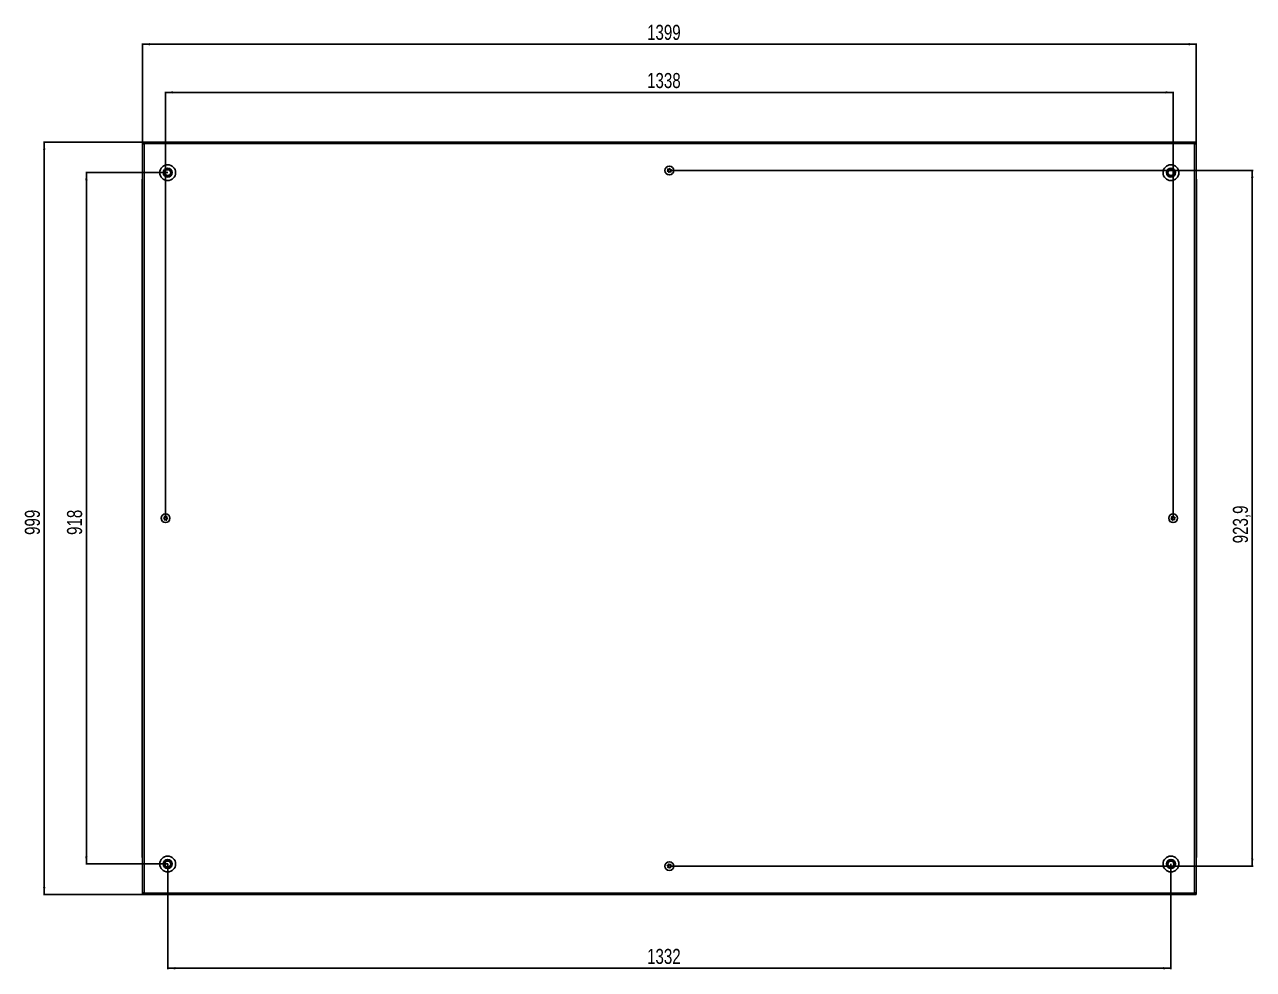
# Model space of a CAD drawing. Header units: millimetres. Extents: x 1219 to 5897, y -844 to 1914.
# Drawn here: x 1219 to 2850, y 577 to 1832 of the extents above; entities that cross this region are included whole.
import ezdxf

# ---------------------------------------------------------------- set-up
doc = ezdxf.new("R2010")
doc.units = ezdxf.units.MM
doc.layers.add('FORMAT', color=7, linetype='Continuous')
doc.styles.add('SLDTEXTSTYLE0', font='TXT', dxfattribs={"width": 0.75})
doc.dimstyles.new('SLDDIMSTYLE0', dxfattribs={"dimtxt": 20, "dimasz": 10, "dimexe": 0, "dimexo": 0.0625, "dimgap": 5, "dimtad": 2, "dimdec": 1, "dimrnd": 1e-09, "dimzin": 12, "dimdsep": 46, "dimtxsty": 'SLDTEXTSTYLE0', "dimsah": 1, "dimcen": 0.09, "dimadec": 0, "dimazin": 3, "dimtfac": 1, "dimtofl": 0, "dimtmove": 0, "dimatfit": 3, "dimfxl": 0, "dimfrac": 2, "dimtolj": 1, "dimtzin": 12, "dimarcsym": 0})

# ---------------------------------------------------------------- blocks, each defined once
blk = doc.blocks.new('_D')
at = {"layer": 'FORMAT'}
for p, q in [((1375.1, 1675.8), (1243.7, 1675.8)), ((1244.7, 676.8), (1244.7, 1675.8)), ((1375.1, 676.8), (1243.7, 676.8))]:
    blk.add_line(p, q, dxfattribs=at)
for points in [[(1244.7, 1675.8), (1243.1, 1665.8), (1246.2, 1665.8)], [(1244.7, 676.8), (1246.2, 686.8), (1243.1, 686.8)]]:
    blk.add_solid(points, dxfattribs=at)
at = {"layer": 'FORMAT', "insert": (1218.9, 1154.2), "char_height": 20, "attachment_point": 1, "rotation": 90, "style": 'SLDTEXTSTYLE0'}
blk.add_mtext('999', dxfattribs=at)
blk = doc.blocks.new('_D_1')
at = {"layer": 'FORMAT'}
for p, q in [((1375.2, 1675.8), (1375.2, 1806.8)), ((2774.2, 1805.8), (1375.2, 1805.8)), ((2774.2, 1675.8), (2774.2, 1806.8))]:
    blk.add_line(p, q, dxfattribs=at)
for points in [[(1375.2, 1805.8), (1385.2, 1804.3), (1385.2, 1807.4)], [(2774.2, 1805.8), (2764.2, 1807.4), (2764.2, 1804.3)]]:
    blk.add_solid(points, dxfattribs=at)
at = {"layer": 'FORMAT', "insert": (2045.1, 1831.6), "char_height": 20, "attachment_point": 1, "style": 'SLDTEXTSTYLE0'}
blk.add_mtext('1399', dxfattribs=at)
blk = doc.blocks.new('_D_2')
at = {"layer": 'FORMAT'}
for p, q in [((1408.7, 717.3), (1408.7, 577.8)), ((2740.7, 717.3), (2740.7, 577.8)), ((1408.7, 578.8), (2740.7, 578.8))]:
    blk.add_line(p, q, dxfattribs=at)
for points in [[(1408.7, 578.8), (1418.7, 577.3), (1418.7, 580.4)], [(2740.7, 578.8), (2730.7, 580.4), (2730.7, 577.3)]]:
    blk.add_solid(points, dxfattribs=at)
at = {"layer": 'FORMAT', "insert": (2045.1, 604.6), "char_height": 20, "attachment_point": 1, "style": 'SLDTEXTSTYLE0'}
blk.add_mtext('1332', dxfattribs=at)
blk = doc.blocks.new('_D_3')
at = {"layer": 'FORMAT'}
for p, q in [((1405.7, 1176.3), (1405.7, 1742.8)), ((1405.7, 1741.8), (2743.7, 1741.8)), ((2743.7, 1176.3), (2743.7, 1742.8))]:
    blk.add_line(p, q, dxfattribs=at)
for points in [[(1405.7, 1741.8), (1415.7, 1740.3), (1415.7, 1743.4)], [(2743.7, 1741.8), (2733.7, 1743.4), (2733.7, 1740.3)]]:
    blk.add_solid(points, dxfattribs=at)
at = {"layer": 'FORMAT', "insert": (2045.1, 1767.6), "char_height": 20, "attachment_point": 1, "style": 'SLDTEXTSTYLE0'}
blk.add_mtext('1338', dxfattribs=at)
blk = doc.blocks.new('_D_4')
at = {"layer": 'FORMAT'}
for p, q in [((2074.7, 1638.3), (2849.7, 1638.3)), ((2848.7, 1638.3), (2848.7, 714.5)), ((2074.7, 714.5), (2849.7, 714.5))]:
    blk.add_line(p, q, dxfattribs=at)
for points in [[(2848.7, 1638.3), (2847.1, 1628.3), (2850.2, 1628.3)], [(2848.7, 714.5), (2850.2, 724.5), (2847.1, 724.5)]]:
    blk.add_solid(points, dxfattribs=at)
at = {"layer": 'FORMAT', "insert": (2822.9, 1143.1), "char_height": 20, "attachment_point": 1, "rotation": 90, "style": 'SLDTEXTSTYLE0'}
blk.add_mtext('923,9', dxfattribs=at)
blk = doc.blocks.new('_D_5')
at = {"layer": 'FORMAT'}
for p, q in [((1408.6, 1635.3), (1299.7, 1635.3)), ((1300.7, 1635.3), (1300.7, 717.3)), ((1408.6, 717.3), (1299.7, 717.3))]:
    blk.add_line(p, q, dxfattribs=at)
for points in [[(1300.7, 1635.3), (1299.1, 1625.3), (1302.2, 1625.3)], [(1300.7, 717.3), (1302.2, 727.3), (1299.1, 727.3)]]:
    blk.add_solid(points, dxfattribs=at)
at = {"layer": 'FORMAT', "insert": (1274.9, 1154.2), "char_height": 20, "attachment_point": 1, "rotation": 90, "style": 'SLDTEXTSTYLE0'}
blk.add_mtext('918', dxfattribs=at)

msp = doc.modelspace()

# ---------------------------------------------------------------- linework, layer by layer
at = {"color": 7, "linetype": 'Continuous', "lineweight": 25}
for p, q in [((1377.26, 1675.82), (1375.16, 1675.82)), ((1375.16, 1674.32), (1375.16, 1675.82)), ((1375.16, 1674.32), (1377.26, 1674.32)), ((1375.16, 1674.32), (1375.16, 1673.72)), ((1375.16, 1673.72), (1375.16, 678.92)), ((1375.16, 1673.72), (1377.26, 1673.72)), ((1377.26, 1675.82), (1377.26, 1673.72)), ((2772.06, 1675.82), (1377.26, 1675.82)), ((2772.06, 1673.72), (2772.06, 1675.82)), ((2774.16, 1675.82), (2772.06, 1675.82)), ((2772.06, 1674.32), (2774.16, 1674.32)), ((2772.06, 1673.72), (2774.16, 1673.72)), ((2774.16, 1674.32), (2774.16, 1675.82)), ((2774.16, 1673.72), (2774.16, 1674.32)), ((2774.16, 678.92), (2774.16, 1673.72)), ((1374.66, 1625.82), (1374.66, 1619.32)), ((1374.66, 1619.32), (1374.66, 1625.82)), ((1374.66, 1619.32), (1374.66, 1619.32)), ((1375.16, 1619.32), (1374.66, 1619.32)), ((1374.81, 1619.32), (1374.81, 733.32)), ((2774.16, 1627.15), (2774.16, 1627.15)), ((2774.16, 1619.32), (2774.66, 1619.32)), ((2774.51, 733.32), (2774.51, 1619.32)), ((2774.66, 1625.82), (2774.66, 1619.32)), ((2774.66, 1619.32), (2774.66, 1625.82)), ((2774.66, 1619.32), (2774.66, 1619.32)), ((2774.66, 1619.32), (2774.66, 1619.32)), ((1374.66, 733.32), (1374.66, 733.32)), ((1374.66, 726.82), (1374.66, 733.32)), ((1374.66, 733.32), (1374.66, 733.32)), ((1374.66, 733.32), (1374.66, 726.82)), ((1375.16, 733.32), (1374.66, 733.32)), ((1375.16, 725.5), (1375.16, 725.5)), ((2774.16, 733.32), (2774.66, 733.32)), ((2774.66, 733.32), (2774.66, 733.32)), ((2774.66, 726.82), (2774.66, 733.32)), ((2774.66, 733.32), (2774.66, 726.82)), ((1377.26, 678.92), (1375.16, 678.92)), ((1375.16, 678.92), (1375.16, 678.32)), ((1375.16, 678.32), (1375.16, 676.82)), ((1377.26, 678.32), (1375.16, 678.32)), ((1375.16, 676.82), (1377.26, 676.82)), ((1377.26, 678.92), (1377.26, 676.82)), ((1377.26, 676.82), (2772.06, 676.82)), ((2772.06, 676.82), (2772.06, 678.92)), ((2774.16, 678.92), (2772.06, 678.92)), ((2774.16, 678.32), (2772.06, 678.32)), ((2772.06, 676.82), (2774.16, 676.82)), ((2774.16, 678.32), (2774.16, 678.92)), ((2774.16, 678.32), (2774.16, 676.82))]:
    msp.add_line(p, q, dxfattribs=at)
at = {"color": 8, "linetype": 'Continuous', "lineweight": 18}
for p, q in [((1377.26, 1673.72), (1377.26, 678.92)), ((2772.06, 1673.72), (1377.26, 1673.72)), ((2772.06, 678.92), (2772.06, 1673.72)), ((1375.16, 1625.82), (1374.66, 1625.82)), ((2774.16, 1625.82), (2774.66, 1625.82)), ((1375.16, 726.82), (1374.66, 726.82)), ((2774.16, 726.82), (2774.66, 726.82)), ((1377.26, 678.92), (2772.06, 678.92))]:
    msp.add_line(p, q, dxfattribs=at)
at = {"color": 7, "linetype": 'Continuous', "lineweight": 25}
for centre, radius in [((1408.66, 1635.32), 10.5), ((1408.66, 1635.32), 6), ((1408.66, 1635.32), 3.9), ((2074.66, 1638.17), 5.79), ((2074.66, 1638.17), 1.85), ((2740.66, 1635.32), 10.5), ((2740.66, 1635.32), 6), ((2740.66, 1635.32), 3.9), ((1405.81, 1176.32), 5.79), ((1405.81, 1176.32), 1.85), ((2743.51, 1176.32), 5.79), ((2743.51, 1176.32), 1.85), ((1408.66, 717.32), 10.5), ((1408.66, 717.32), 6), ((1408.66, 717.32), 3.9), ((2074.66, 714.47), 5.79), ((2740.66, 717.32), 10.5), ((2740.66, 717.32), 6), ((2740.66, 717.32), 3.9), ((2074.66, 714.47), 1.85)]:
    msp.add_circle(centre, radius, dxfattribs=at)
for centre, radius, start, end in [((1408.66, 1635.32), 4.62, 120, 180), ((1408.66, 1635.32), 4.62, 180, 240), ((1408.66, 1635.32), 4.62, 60, 120), ((1408.66, 1635.32), 4.62, 360, 60), ((1408.66, 1635.32), 4.62, 300, 360), ((2740.66, 1635.32), 4.62, 120, 180), ((2740.66, 1635.32), 4.62, 180, 240), ((2740.66, 1635.32), 4.62, 60, 120), ((2740.66, 1635.32), 4.62, 360, 60), ((2740.66, 1635.32), 4.62, 300, 360), ((1376.66, 1625.82), 2, 138.57492, 180), ((1376.66, 1625.82), 2, 138.59038, 180), ((1408.66, 1635.32), 4.62, 240, 300), ((2740.66, 1635.32), 4.62, 240, 300), ((2772.66, 1625.82), 2, 33.78451, 41.40962), ((2772.66, 1625.82), 2, 0, 41.40962), ((2772.66, 1625.82), 2, 360, 19.56674), ((1376.66, 726.82), 2, 180, 221.40962), ((1376.66, 726.82), 2, 180, 221.39416), ((1408.66, 717.32), 4.62, 120, 180), ((1408.66, 717.32), 4.62, 60, 120), ((1408.66, 717.32), 4.62, 360, 60), ((2740.66, 717.32), 4.62, 120, 180), ((2740.66, 717.32), 4.62, 60, 120), ((2740.66, 717.32), 4.62, 360, 60), ((2772.66, 726.82), 2, 318.57492, 360), ((2772.66, 726.82), 2, 318.59038, 0), ((1408.66, 717.32), 4.62, 180, 240), ((1408.66, 717.32), 4.62, 240, 300), ((1408.66, 717.32), 4.62, 300, 360), ((2740.66, 717.32), 4.62, 180, 240), ((2740.66, 717.32), 4.62, 240, 300), ((2740.66, 717.32), 4.62, 300, 360)]:
    msp.add_arc(centre, radius, start, end, dxfattribs=at)
for points, knots in [([(1404.04, 1635.32), (1404.37, 1635.9), (1404.93, 1636.88), (1405.76, 1638.3), (1406.17, 1639.01), (1406.35, 1639.32)], [0, 0, 0, 0, 0.4391308, 0.7513783, 1, 1, 1, 1]), ([(1406.35, 1631.32), (1406.02, 1631.9), (1405.45, 1632.88), (1404.63, 1634.3), (1404.22, 1635.01), (1404.04, 1635.32)], [0, 0, 0, 0, 0.4391308, 0.7513783, 1, 1, 1, 1]), ([(1406.35, 1639.32), (1406.55, 1639.32), (1407.25, 1639.32), (1408.56, 1639.32), (1409.95, 1639.32), (1410.7, 1639.32), (1410.97, 1639.32)], [0, 0, 0, 0, 0.1393293, 0.4852696, 0.8163565, 1, 1, 1, 1]), ([(1410.97, 1639.32), (1411.3, 1638.75), (1411.86, 1637.77), (1412.69, 1636.35), (1413.09, 1635.64), (1413.28, 1635.32)], [0, 0, 0, 0, 0.4391308, 0.7513783, 1, 1, 1, 1]), ([(1413.28, 1635.32), (1412.95, 1634.75), (1412.38, 1633.77), (1411.56, 1632.35), (1411.15, 1631.64), (1410.97, 1631.32)], [0, 0, 0, 0, 0.4391308, 0.7513783, 1, 1, 1, 1]), ([(2072.57, 1640.04), (2072.56, 1640.03), (2072.55, 1640), (2072.54, 1639.95), (2072.57, 1639.8), (2072.71, 1639.44), (2072.9, 1638.94), (2072.79, 1638.31), (2072.48, 1637.91), (2072.2, 1637.63), (2072.04, 1637.45), (2072, 1637.36), (2071.99, 1637.32), (2072, 1637.29), (2072.02, 1637.26), (2072.08, 1637.22), (2072.33, 1637.15), (2072.81, 1637.09), (2073.47, 1636.85), (2073.79, 1636.21), (2073.9, 1635.75), (2074, 1635.5), (2074.05, 1635.45), (2074.08, 1635.43), (2074.11, 1635.43), (2074.14, 1635.44), (2074.18, 1635.46), (2074.24, 1635.51), (2074.4, 1635.68), (2074.64, 1635.98), (2075, 1636.34), (2075.61, 1636.51), (2076.14, 1636.38), (2076.52, 1636.28), (2076.67, 1636.27), (2076.72, 1636.29), (2076.75, 1636.31), (2076.77, 1636.34), (2076.77, 1636.4), (2076.74, 1636.54), (2076.61, 1636.9), (2076.42, 1637.41), (2076.52, 1638.04), (2076.84, 1638.44), (2077.11, 1638.72), (2077.27, 1638.9), (2077.31, 1638.98), (2077.32, 1639.03), (2077.31, 1639.06), (2077.3, 1639.08), (2077.24, 1639.13), (2076.98, 1639.2), (2076.51, 1639.25), (2075.84, 1639.5), (2075.52, 1640.13), (2075.41, 1640.6), (2075.31, 1640.85), (2075.27, 1640.9), (2075.24, 1640.91), (2075.21, 1640.92), (2075.17, 1640.91), (2075.13, 1640.89), (2075.07, 1640.84), (2074.92, 1640.67), (2074.68, 1640.37), (2074.31, 1640.01), (2073.7, 1639.84), (2073.18, 1639.97), (2072.8, 1640.06), (2072.65, 1640.07), (2072.59, 1640.06), (2072.58, 1640.04), (2072.57, 1640.04)], [0, 0, 0, 0, 0.0020087, 0.00442, 0.0093647, 0.0255282, 0.0677053, 0.0957862, 0.1246456, 0.1503415, 0.1605194, 0.1633943, 0.1656965, 0.1672448, 0.1688741, 0.1707699, 0.1786058, 0.2119941, 0.2499945, 0.2879948, 0.3213831, 0.329219, 0.3311148, 0.3327441, 0.3342924, 0.3362166, 0.3385353, 0.3413178, 0.349662, 0.3753578, 0.4042173, 0.4322982, 0.4744753, 0.4906388, 0.4966691, 0.49844, 0.5, 0.5020087, 0.50442, 0.5093647, 0.5255282, 0.5677053, 0.5957862, 0.6246456, 0.6503415, 0.6605194, 0.6633943, 0.6656965, 0.6672448, 0.6688741, 0.6707699, 0.6786058, 0.7119941, 0.7499945, 0.7879948, 0.8213831, 0.829219, 0.8311148, 0.8327441, 0.8342924, 0.8362166, 0.8385353, 0.8413178, 0.849662, 0.8753578, 0.9042173, 0.9322982, 0.9744753, 0.9906388, 0.9966691, 0.99844, 1, 1, 1, 1]), ([(2736.04, 1635.32), (2736.37, 1635.9), (2736.93, 1636.88), (2737.76, 1638.3), (2738.17, 1639.01), (2738.35, 1639.32)], [0, 0, 0, 0, 0.4391308, 0.7513783, 1, 1, 1, 1]), ([(2738.35, 1631.32), (2738.02, 1631.9), (2737.45, 1632.88), (2736.63, 1634.3), (2736.22, 1635.01), (2736.04, 1635.32)], [0, 0, 0, 0, 0.4391308, 0.7513783, 1, 1, 1, 1]), ([(2738.35, 1639.32), (2738.55, 1639.32), (2739.25, 1639.32), (2740.56, 1639.32), (2741.95, 1639.32), (2742.7, 1639.32), (2742.97, 1639.32)], [0, 0, 0, 0, 0.1393293, 0.4852696, 0.8163565, 1, 1, 1, 1]), ([(2742.97, 1639.32), (2743.3, 1638.75), (2743.86, 1637.77), (2744.69, 1636.35), (2745.09, 1635.64), (2745.28, 1635.32)], [0, 0, 0, 0, 0.4391308, 0.7513783, 1, 1, 1, 1]), ([(2745.28, 1635.32), (2744.95, 1634.75), (2744.38, 1633.77), (2743.56, 1632.35), (2743.15, 1631.64), (2742.97, 1631.32)], [0, 0, 0, 0, 0.4391308, 0.7513783, 1, 1, 1, 1]), ([(1410.97, 1631.32), (1410.7, 1631.32), (1409.95, 1631.32), (1408.56, 1631.32), (1407.25, 1631.32), (1406.55, 1631.32), (1406.35, 1631.32)], [0, 0, 0, 0, 0.1836435, 0.5147304, 0.8606707, 1, 1, 1, 1]), ([(2742.97, 1631.32), (2742.7, 1631.32), (2741.95, 1631.32), (2740.56, 1631.32), (2739.25, 1631.32), (2738.55, 1631.32), (2738.35, 1631.32)], [0, 0, 0, 0, 0.1836435, 0.5147304, 0.8606707, 1, 1, 1, 1]), ([(1404.24, 1174.01), (1404.25, 1174), (1404.27, 1173.99), (1404.33, 1173.99), (1404.47, 1174.04), (1404.81, 1174.22), (1405.29, 1174.48), (1405.92, 1174.46), (1406.36, 1174.2), (1406.68, 1173.96), (1406.88, 1173.83), (1406.96, 1173.8), (1407.01, 1173.79), (1407.04, 1173.81), (1407.06, 1173.83), (1407.09, 1173.89), (1407.13, 1174.16), (1407.12, 1174.63), (1407.28, 1175.33), (1407.86, 1175.73), (1408.31, 1175.9), (1408.54, 1176.03), (1408.59, 1176.08), (1408.6, 1176.11), (1408.6, 1176.14), (1408.59, 1176.18), (1408.56, 1176.21), (1408.5, 1176.27), (1408.32, 1176.4), (1407.99, 1176.59), (1407.58, 1176.91), (1407.33, 1177.49), (1407.39, 1178.03), (1407.43, 1178.42), (1407.42, 1178.57), (1407.4, 1178.62), (1407.38, 1178.65), (1407.34, 1178.66), (1407.28, 1178.65), (1407.15, 1178.61), (1406.81, 1178.43), (1406.33, 1178.17), (1405.7, 1178.19), (1405.25, 1178.45), (1404.94, 1178.69), (1404.74, 1178.82), (1404.65, 1178.85), (1404.61, 1178.85), (1404.58, 1178.84), (1404.55, 1178.82), (1404.52, 1178.76), (1404.48, 1178.49), (1404.49, 1178.01), (1404.34, 1177.32), (1403.75, 1176.92), (1403.31, 1176.75), (1403.07, 1176.62), (1403.03, 1176.56), (1403.01, 1176.54), (1403.01, 1176.5), (1403.03, 1176.47), (1403.05, 1176.44), (1403.11, 1176.38), (1403.3, 1176.25), (1403.63, 1176.05), (1404.03, 1175.74), (1404.29, 1175.15), (1404.22, 1174.62), (1404.18, 1174.23), (1404.19, 1174.08), (1404.21, 1174.03), (1404.23, 1174.01), (1404.24, 1174.01)], [0, 0, 0, 0, 0.0020087, 0.00442, 0.0093647, 0.0255282, 0.0677053, 0.0957862, 0.1246456, 0.1503415, 0.1605194, 0.1633943, 0.1656965, 0.1672448, 0.1688741, 0.1707699, 0.1786058, 0.2119941, 0.2499945, 0.2879948, 0.3213831, 0.329219, 0.3311148, 0.3327441, 0.3342924, 0.3362166, 0.3385353, 0.3413178, 0.349662, 0.3753578, 0.4042173, 0.4322982, 0.4744753, 0.4906388, 0.4966691, 0.49844, 0.5, 0.5020087, 0.50442, 0.5093647, 0.5255282, 0.5677053, 0.5957862, 0.6246456, 0.6503415, 0.6605194, 0.6633943, 0.6656965, 0.6672448, 0.6688741, 0.6707699, 0.6786058, 0.7119941, 0.7499945, 0.7879948, 0.8213831, 0.829219, 0.8311148, 0.8327441, 0.8342924, 0.8362166, 0.8385353, 0.8413178, 0.849662, 0.8753578, 0.9042173, 0.9322982, 0.9744753, 0.9906388, 0.9966691, 0.99844, 1, 1, 1, 1]), ([(2744, 1179.08), (2743.99, 1179.08), (2743.96, 1179.08), (2743.91, 1179.05), (2743.8, 1178.96), (2743.57, 1178.65), (2743.23, 1178.22), (2742.65, 1177.98), (2742.13, 1178.04), (2741.75, 1178.13), (2741.52, 1178.17), (2741.42, 1178.16), (2741.38, 1178.15), (2741.36, 1178.12), (2741.35, 1178.09), (2741.34, 1178.02), (2741.42, 1177.76), (2741.62, 1177.33), (2741.76, 1176.64), (2741.39, 1176.03), (2741.05, 1175.7), (2740.89, 1175.48), (2740.87, 1175.41), (2740.87, 1175.38), (2740.88, 1175.35), (2740.91, 1175.33), (2740.95, 1175.31), (2741.02, 1175.28), (2741.25, 1175.24), (2741.63, 1175.19), (2742.13, 1175.06), (2742.59, 1174.64), (2742.75, 1174.12), (2742.87, 1173.75), (2742.94, 1173.62), (2742.99, 1173.58), (2743.02, 1173.56), (2743.05, 1173.57), (2743.11, 1173.59), (2743.21, 1173.69), (2743.45, 1174), (2743.78, 1174.43), (2744.37, 1174.66), (2744.88, 1174.61), (2745.26, 1174.52), (2745.5, 1174.48), (2745.59, 1174.49), (2745.63, 1174.5), (2745.66, 1174.53), (2745.67, 1174.56), (2745.67, 1174.62), (2745.6, 1174.88), (2745.4, 1175.31), (2745.26, 1176.01), (2745.63, 1176.62), (2745.97, 1176.95), (2746.13, 1177.17), (2746.15, 1177.23), (2746.15, 1177.27), (2746.13, 1177.29), (2746.11, 1177.32), (2746.07, 1177.34), (2745.99, 1177.37), (2745.77, 1177.41), (2745.39, 1177.46), (2744.89, 1177.58), (2744.42, 1178.01), (2744.26, 1178.53), (2744.14, 1178.9), (2744.07, 1179.03), (2744.03, 1179.07), (2744.01, 1179.08), (2744, 1179.08)], [0, 0, 0, 0, 0.0020087, 0.00442, 0.0093647, 0.0255282, 0.0677053, 0.0957862, 0.1246456, 0.1503415, 0.1605194, 0.1633943, 0.1656965, 0.1672448, 0.1688741, 0.1707699, 0.1786058, 0.2119941, 0.2499945, 0.2879948, 0.3213831, 0.329219, 0.3311148, 0.3327441, 0.3342924, 0.3362166, 0.3385353, 0.3413178, 0.349662, 0.3753578, 0.4042173, 0.4322982, 0.4744753, 0.4906388, 0.4966691, 0.49844, 0.5, 0.5020087, 0.50442, 0.5093647, 0.5255282, 0.5677053, 0.5957862, 0.6246456, 0.6503415, 0.6605194, 0.6633943, 0.6656965, 0.6672448, 0.6688741, 0.6707699, 0.6786058, 0.7119941, 0.7499945, 0.7879948, 0.8213831, 0.829219, 0.8311148, 0.8327441, 0.8342924, 0.8362166, 0.8385353, 0.8413178, 0.849662, 0.8753578, 0.9042173, 0.9322982, 0.9744753, 0.9906388, 0.9966691, 0.99844, 1, 1, 1, 1]), ([(1404.04, 717.32), (1404.37, 717.9), (1404.93, 718.88), (1405.76, 720.3), (1406.17, 721.01), (1406.35, 721.32)], [0, 0, 0, 0, 0.4391308, 0.7513783, 1, 1, 1, 1]), ([(1406.35, 721.32), (1406.55, 721.32), (1407.25, 721.32), (1408.56, 721.32), (1409.95, 721.32), (1410.7, 721.32), (1410.97, 721.32)], [0, 0, 0, 0, 0.1393293, 0.4852696, 0.8163565, 1, 1, 1, 1]), ([(1410.97, 721.32), (1411.3, 720.75), (1411.86, 719.77), (1412.69, 718.35), (1413.09, 717.64), (1413.28, 717.32)], [0, 0, 0, 0, 0.4391308, 0.7513783, 1, 1, 1, 1]), ([(2736.04, 717.32), (2736.37, 717.9), (2736.93, 718.88), (2737.76, 720.3), (2738.17, 721.01), (2738.35, 721.32)], [0, 0, 0, 0, 0.4391308, 0.7513783, 1, 1, 1, 1]), ([(2738.35, 721.32), (2738.55, 721.32), (2739.25, 721.32), (2740.56, 721.32), (2741.95, 721.32), (2742.7, 721.32), (2742.97, 721.32)], [0, 0, 0, 0, 0.1393293, 0.4852696, 0.8163565, 1, 1, 1, 1]), ([(2742.97, 721.32), (2743.3, 720.75), (2743.86, 719.77), (2744.69, 718.35), (2745.09, 717.64), (2745.28, 717.32)], [0, 0, 0, 0, 0.4391308, 0.7513783, 1, 1, 1, 1]), ([(1406.35, 713.32), (1406.02, 713.9), (1405.45, 714.88), (1404.63, 716.3), (1404.22, 717.01), (1404.04, 717.32)], [0, 0, 0, 0, 0.4391308, 0.7513783, 1, 1, 1, 1]), ([(1410.97, 713.32), (1410.7, 713.32), (1409.95, 713.32), (1408.56, 713.32), (1407.25, 713.32), (1406.55, 713.32), (1406.35, 713.32)], [0, 0, 0, 0, 0.1836435, 0.5147304, 0.8606707, 1, 1, 1, 1]), ([(1413.28, 717.32), (1412.95, 716.75), (1412.38, 715.77), (1411.56, 714.35), (1411.15, 713.64), (1410.97, 713.32)], [0, 0, 0, 0, 0.4391308, 0.7513783, 1, 1, 1, 1]), ([(2077.38, 713.83), (2077.38, 713.84), (2077.39, 713.87), (2077.36, 713.92), (2077.27, 714.04), (2076.98, 714.29), (2076.57, 714.64), (2076.36, 715.24), (2076.45, 715.75), (2076.56, 716.13), (2076.61, 716.36), (2076.61, 716.45), (2076.59, 716.49), (2076.57, 716.52), (2076.54, 716.53), (2076.47, 716.54), (2076.21, 716.48), (2075.77, 716.3), (2075.06, 716.2), (2074.48, 716.61), (2074.17, 716.96), (2073.96, 717.13), (2073.89, 717.16), (2073.86, 717.16), (2073.83, 717.15), (2073.8, 717.12), (2073.78, 717.09), (2073.75, 717.01), (2073.7, 716.79), (2073.63, 716.41), (2073.48, 715.92), (2073.02, 715.48), (2072.5, 715.35), (2072.12, 715.25), (2071.98, 715.19), (2071.94, 715.14), (2071.93, 715.11), (2071.93, 715.08), (2071.95, 715.02), (2072.05, 714.91), (2072.34, 714.66), (2072.75, 714.3), (2072.95, 713.71), (2072.87, 713.2), (2072.76, 712.82), (2072.71, 712.59), (2072.71, 712.49), (2072.72, 712.45), (2072.74, 712.43), (2072.77, 712.41), (2072.84, 712.41), (2073.1, 712.47), (2073.55, 712.64), (2074.25, 712.74), (2074.83, 712.34), (2075.15, 711.98), (2075.36, 711.81), (2075.42, 711.79), (2075.45, 711.79), (2075.48, 711.8), (2075.51, 711.82), (2075.53, 711.86), (2075.56, 711.94), (2075.62, 712.16), (2075.69, 712.53), (2075.84, 713.03), (2076.29, 713.47), (2076.82, 713.6), (2077.2, 713.7), (2077.33, 713.76), (2077.37, 713.8), (2077.38, 713.82), (2077.38, 713.83)], [0, 0, 0, 0, 0.0020087, 0.00442, 0.0093647, 0.0255282, 0.0677053, 0.0957862, 0.1246456, 0.1503415, 0.1605194, 0.1633943, 0.1656965, 0.1672448, 0.1688741, 0.1707699, 0.1786058, 0.2119941, 0.2499945, 0.2879948, 0.3213831, 0.329219, 0.3311148, 0.3327441, 0.3342924, 0.3362166, 0.3385353, 0.3413178, 0.349662, 0.3753578, 0.4042173, 0.4322982, 0.4744753, 0.4906388, 0.4966691, 0.49844, 0.5, 0.5020087, 0.50442, 0.5093647, 0.5255282, 0.5677053, 0.5957862, 0.6246456, 0.6503415, 0.6605194, 0.6633943, 0.6656965, 0.6672448, 0.6688741, 0.6707699, 0.6786058, 0.7119941, 0.7499945, 0.7879948, 0.8213831, 0.829219, 0.8311148, 0.8327441, 0.8342924, 0.8362166, 0.8385353, 0.8413178, 0.849662, 0.8753578, 0.9042173, 0.9322982, 0.9744753, 0.9906388, 0.9966691, 0.99844, 1, 1, 1, 1]), ([(2738.35, 713.32), (2738.02, 713.9), (2737.45, 714.88), (2736.63, 716.3), (2736.22, 717.01), (2736.04, 717.32)], [0, 0, 0, 0, 0.4391308, 0.7513783, 1, 1, 1, 1]), ([(2742.97, 713.32), (2742.7, 713.32), (2741.95, 713.32), (2740.56, 713.32), (2739.25, 713.32), (2738.55, 713.32), (2738.35, 713.32)], [0, 0, 0, 0, 0.1836435, 0.5147304, 0.8606707, 1, 1, 1, 1]), ([(2745.28, 717.32), (2744.95, 716.75), (2744.38, 715.77), (2743.56, 714.35), (2743.15, 713.64), (2742.97, 713.32)], [0, 0, 0, 0, 0.4391308, 0.7513783, 1, 1, 1, 1])]:
    msp.add_open_spline(points, degree=3, knots=knots, dxfattribs=at)

# ---------------------------------------------------------------- dimensions: what is measured, and where the dimension line sits
at = {"layer": 'FORMAT'}
for base, p1, p2, picture, middle in [((1375.16, 1805.82), (2774.16, 1675.82), (1375.16, 1675.82), '_D_1', (2074.66, 1805.82)), ((2743.66, 1741.82), (1405.66, 1176.32), (2743.66, 1176.32), '_D_3', (2074.66, 1741.82)), ((2740.66, 578.82), (1408.66, 717.32), (2740.66, 717.32), '_D_2', (2074.66, 578.82))]:
    dim = msp.add_linear_dim(base=base, p1=p1, p2=p2, dimstyle='SLDDIMSTYLE0', dxfattribs=at)
    dim.commit()
    dim.dimension.update_dxf_attribs({"geometry": picture, "text_midpoint": middle, "dimtype": 160})
for base, p1, p2, picture, middle in [((1244.66, 1675.82), (1375.16, 676.82), (1375.16, 1675.82), '_D', (1244.66, 1176.32)), ((1300.66, 717.32), (1408.66, 1635.32), (1408.66, 717.32), '_D_5', (1300.66, 1176.32)), ((2848.65769824, 714.47343353), (2074.65734134, 1638.32343353), (2074.65734134, 714.47343353), '_D_4', (2848.65769824, 1176.39843353))]:
    dim = msp.add_linear_dim(base=base, p1=p1, p2=p2, angle=90, dimstyle='SLDDIMSTYLE0', dxfattribs=at)
    dim.commit()
    dim.dimension.update_dxf_attribs({"geometry": picture, "text_midpoint": middle, "dimtype": 160})

doc.saveas('drawing.dxf')
